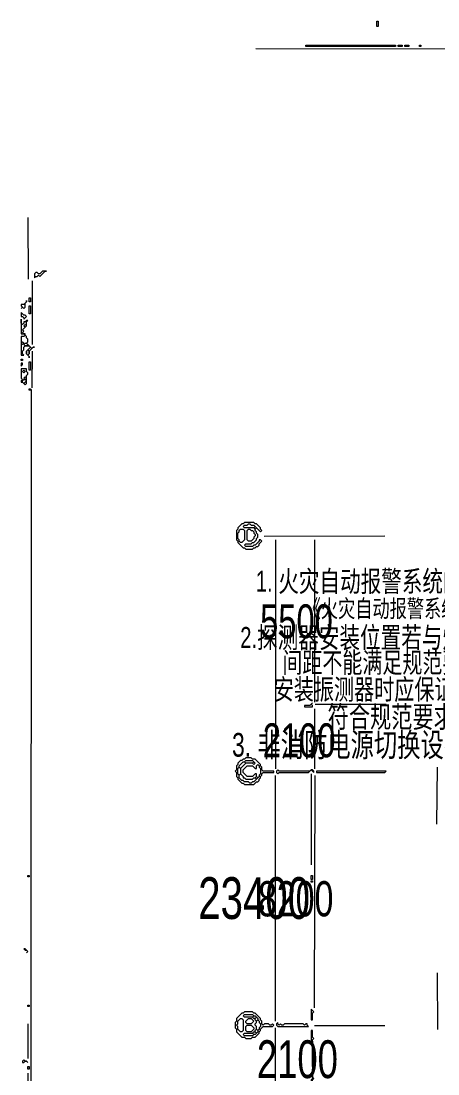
# Model space of a CAD drawing. Extents: x 10 to 1981, y 11 to 1392.
# Drawn here: x 10 to 322, y 604 to 1392 of the extents above; entities that cross this region are included whole.
import ezdxf

# ---------------------------------------------------------------- set-up
doc = ezdxf.new("R2010")
doc.units = 0
for name, color, linetype, lineweight in [('OCR_TEXT', 6, 'Continuous', 0), ('TRACE_STRAIGHT', 5, 'Continuous', 0), ('TRACE_TEXT_SYMBOL', 6, 'Continuous', 0)]:
    doc.layers.add(name, color=color, linetype=linetype, lineweight=lineweight)
doc.styles.add('wqy-unicode', font='wqy-unicode.lff')

msp = doc.modelspace()

# ---------------------------------------------------------------- linework, layer by layer
at = {"layer": 'TRACE_STRAIGHT', "color": 5}
for p, q in [((185.62, 1371.38), (443.13, 1371.15)), ((14.98, 1245.16), (15.34, 1198.9)), ((18.49, 1150.12), (18.64, 1197.63)), ((18.36, 1117.62), (18.63, 1145.13)), ((17.6, 460.12), (17.69, 1116.38)), ((191.88, 1006.65), (281.89, 1007.06)), ((200.14, 1003.88), (200.15, 832.62)), ((229.71, 882.62), (229.71, 1003.88)), ((229.69, 832.62), (229.7, 877.62)), ((230, 881), (283, 881)), ((200.18, 643.88), (200.18, 827.62)), ((227, 829), (227, 761)), ((229.33, 653.87), (229.82, 827.63)), ((320.99, 791.36), (321.41, 833.87)), ((321.05, 680.14), (321.4, 637.63)), ((15, 642), (15, 616)), ((200, 639), (200, 579)), ((229.38, 640.71), (281.88, 640.8)), ((15, 605), (15, 579))]:
    msp.add_line(p, q, dxfattribs=at)
at = {"layer": 'TRACE_TEXT_SYMBOL', "color": 6}
for points in [[(276, 1392), (277, 1392), (277, 1388), (276, 1388)], [(223, 1374), (290, 1374), (290, 1373), (223, 1373)], [(292, 1374), (295, 1374), (295, 1373), (292, 1373)], [(297, 1374), (300, 1374), (300, 1373), (297, 1373)], [(308, 1374), (309, 1374), (309, 1373), (308, 1373)], [(26, 1205), (24, 1203), (23, 1203), (22, 1204), (21, 1204), (20, 1203), (20, 1200), (21, 1201), (22, 1201), (23, 1202), (24, 1201), (28, 1205), (29, 1205)], [(14, 1183), (14, 1182), (12, 1180), (10, 1180), (10, 1179), (11, 1178), (10, 1177), (11, 1178), (12, 1177), (13, 1178), (13, 1181), (14, 1182)], [(16, 1185), (17, 1185), (17, 1182), (16, 1182)], [(10, 1174), (10, 1171), (11, 1171), (12, 1170), (12, 1169), (14, 1171), (13, 1172), (12, 1172)], [(16, 1179), (17, 1179), (17, 1173), (16, 1173)], [(10, 1169), (10, 1158), (12, 1158), (13, 1157), (12, 1156), (10, 1156), (10, 1142), (12, 1142), (11, 1143), (11, 1145), (12, 1146), (12, 1148), (13, 1149), (16, 1149), (17, 1148), (14, 1145), (14, 1143), (16, 1141), (16, 1140), (16, 1141), (15, 1142), (16, 1143), (16, 1145), (19, 1148), (20, 1148), (19, 1148), (18, 1147), (14, 1151), (15, 1152), (15, 1154), (14, 1155), (14, 1156), (13, 1157), (13, 1158), (12, 1158), (11, 1159), (12, 1160), (11, 1161), (14, 1164), (14, 1167), (15, 1168), (14, 1168), (13, 1167), (12, 1167), (12, 1166), (11, 1165), (10, 1166)], [(12, 1164), (13, 1165), (14, 1164), (13, 1163)], [(10, 1151), (11, 1152), (12, 1151), (11, 1150)], [(12, 1150), (13, 1151), (14, 1151), (15, 1150), (14, 1149), (13, 1149)], [(14, 1145), (15, 1146), (16, 1145), (16, 1143), (15, 1142), (14, 1143)], [(10, 1139), (11, 1139), (11, 1138), (10, 1138)], [(10, 1136), (10, 1134), (11, 1135), (11, 1136)], [(16, 1137), (17, 1137), (17, 1131), (16, 1131)], [(10, 1132), (10, 1125), (11, 1124), (10, 1123), (10, 1122), (11, 1122), (13, 1120), (14, 1121), (14, 1127), (15, 1128), (15, 1129), (14, 1130), (14, 1132)], [(11, 1130), (12, 1131), (13, 1130), (12, 1129)], [(11, 1123), (12, 1124), (13, 1124), (14, 1123), (12, 1121), (11, 1122)], [(12, 1125), (13, 1126), (14, 1125), (13, 1124)], [(16, 1117), (17, 1117), (17, 1116), (16, 1116)], [(177, 1017), (176, 1016), (175, 1016), (172, 1013), (172, 1012), (171, 1011), (171, 1004), (172, 1003), (172, 1002), (176, 998), (177, 998), (178, 997), (183, 997), (184, 998), (185, 998), (186, 999), (187, 999), (188, 1000), (188, 1001), (190, 1003), (189, 1004), (188, 1004), (188, 1003), (185, 1000), (184, 1000), (183, 999), (178, 999), (177, 1000), (178, 1001), (182, 1001), (183, 1002), (184, 1002), (186, 1004), (186, 1005), (187, 1006), (187, 1008), (186, 1009), (186, 1010), (185, 1011), (185, 1012), (186, 1013), (189, 1010), (190, 1011), (189, 1012), (189, 1013), (186, 1016), (185, 1016), (184, 1017)], [(179, 1015), (180, 1016), (181, 1016), (182, 1015), (184, 1015), (185, 1014), (184, 1013), (177, 1013), (176, 1014), (177, 1015)], [(173, 1011), (174, 1012), (176, 1012), (177, 1011), (177, 1004), (175, 1002), (174, 1002), (173, 1003), (173, 1004), (172, 1005), (172, 1009), (173, 1010)], [(179, 1011), (180, 1012), (181, 1012), (182, 1011), (183, 1011), (184, 1010), (184, 1009), (185, 1008), (185, 1007), (184, 1006), (184, 1005), (182, 1003), (180, 1003), (179, 1004)], [(184, 1013), (185, 1014), (186, 1013), (185, 1012)], [(228, 882), (226, 880), (222, 880), (222, 879), (228, 879), (228, 880), (227, 881)], [(178, 841), (177, 840), (176, 840), (175, 839), (174, 839), (172, 837), (172, 836), (171, 835), (171, 832), (170, 831), (171, 830), (171, 827), (172, 826), (172, 825), (175, 822), (176, 822), (177, 821), (184, 821), (186, 823), (187, 823), (188, 824), (188, 825), (189, 826), (189, 827), (190, 828), (190, 829), (191, 830), (199, 830), (199, 831), (191, 831), (190, 832), (190, 834), (189, 835), (189, 836), (185, 840), (183, 840), (182, 841)], [(176, 838), (177, 838), (178, 837), (174, 833), (173, 834), (173, 835)], [(186, 835), (187, 836), (188, 835), (188, 834), (189, 833), (189, 829), (188, 828), (188, 827), (187, 826), (186, 827), (186, 829), (185, 829), (183, 827), (179, 827), (176, 830), (176, 832), (179, 835), (183, 835), (185, 833), (186, 833)], [(177, 838), (178, 839), (183, 839), (184, 838), (183, 837), (178, 837)], [(183, 837), (184, 838), (185, 837), (184, 836)], [(172, 833), (173, 834), (174, 833), (174, 829), (173, 828), (172, 829)], [(173, 828), (174, 829), (176, 827), (176, 826), (177, 826), (178, 825), (183, 825), (184, 826), (185, 826), (186, 825), (184, 823), (183, 823), (182, 822), (181, 822), (180, 823), (177, 823), (176, 824), (175, 824), (173, 826)], [(185, 826), (186, 827), (187, 826), (186, 825)], [(202, 832), (201, 831), (201, 830), (202, 829), (203, 830), (225, 830), (227, 832), (229, 830), (229, 831), (228, 832), (227, 832), (226, 831), (203, 831)], [(231, 831), (231, 830), (282, 830), (283, 831)], [(15, 753), (16, 753), (16, 752), (15, 752)], [(227, 753), (228, 753), (228, 750), (227, 750)], [(227, 749), (228, 749), (228, 748), (227, 748)], [(12, 698), (13, 697), (14, 697), (15, 696), (14, 695), (15, 696), (13, 698)], [(15, 656), (16, 656), (16, 655), (15, 655)], [(177, 651), (176, 650), (175, 650), (171, 646), (171, 644), (170, 643), (170, 639), (171, 638), (171, 636), (175, 632), (177, 632), (178, 631), (182, 631), (183, 632), (185, 632), (188, 635), (188, 636), (189, 637), (189, 638), (191, 640), (198, 640), (199, 641), (198, 642), (197, 641), (196, 641), (195, 642), (192, 642), (191, 641), (190, 642), (190, 644), (189, 645), (189, 646), (185, 650), (184, 650), (183, 651)], [(174, 646), (175, 646), (176, 645), (176, 637), (175, 636), (174, 636), (172, 638), (172, 640), (171, 641), (172, 642), (172, 644)], [(176, 648), (177, 649), (183, 649), (184, 648), (183, 647), (177, 647)], [(180, 646), (182, 646), (184, 644), (182, 642), (179, 642), (178, 643), (178, 644)], [(183, 647), (184, 648), (185, 648), (186, 647), (185, 646), (184, 646)], [(185, 646), (186, 647), (187, 646), (187, 645), (186, 644), (185, 645)], [(227, 653), (227, 645), (228, 645), (228, 650), (229, 651)], [(178, 640), (179, 641), (182, 641), (184, 639), (184, 638), (182, 636), (179, 636), (178, 637)], [(186, 644), (187, 645), (188, 644), (188, 643), (189, 642), (189, 640), (188, 639), (188, 638), (187, 637), (186, 638), (186, 640), (185, 641), (185, 642), (186, 643)], [(185, 637), (186, 638), (187, 637), (187, 636), (186, 635), (185, 636)], [(202, 643), (201, 642), (201, 641), (202, 640), (225, 640), (224, 641), (224, 642), (223, 642), (222, 641), (221, 642), (207, 642), (206, 641), (205, 641), (204, 642), (203, 641), (202, 642)], [(176, 634), (177, 635), (183, 635), (184, 634), (183, 633), (177, 633)], [(183, 635), (184, 636), (185, 636), (186, 635), (185, 634), (184, 634)], [(227, 637), (227, 630), (228, 629), (228, 601), (227, 600), (227, 595), (228, 596), (228, 600), (229, 601), (228, 602), (228, 608), (229, 609), (228, 610), (228, 630), (229, 631), (228, 632), (228, 637)], [(12, 615), (11, 614), (11, 613), (12, 613), (13, 614), (14, 614), (15, 613), (14, 614), (13, 614)], [(15, 610), (16, 610), (16, 608), (15, 608)]]:
    msp.add_lwpolyline(points, close=True, dxfattribs=at)

# ---------------------------------------------------------------- texts
at = {"layer": 'OCR_TEXT', "color": 6, "style": 'wqy-unicode', "width": 0.72}
for s, height, p in [('1. 火灾自动报警系统的设备安装应按照', 15.6794, (185.54, 965.14)), ('《火灾自动报警系统施工及验收规范》施工。', 13.1105, (221.2, 946.07)), ('5500', 25.38, (188.75, 930.34)), ('2.探测器安装位置若与灯具或其他设备的安装', 15.6794, (173.88, 923.14)), ('间距不能满足规范要求时，可做适当调整。', 15.2284, (205.38, 904.57)), ('安装振测器时应保证其距梁边、墙边的距离', 15.2931, (198.95, 884.5)), ('符合规范要求。', 16.126, (239.26, 863.54)), ('2100', 25.38, (190.73, 841.34)), ('3. 非消防电源切换设在本层配电箱内。', 17.7378, (167.75, 841.8)), ('23400', 31.236, (142.47, 720.42)), ('8200', 26.356, (187.11, 722.35)), ('2100', 28.308, (186.3, 601.38))]:
    msp.add_text(s, height=height, dxfattribs=at).set_placement(p)

doc.saveas('drawing.dxf')
